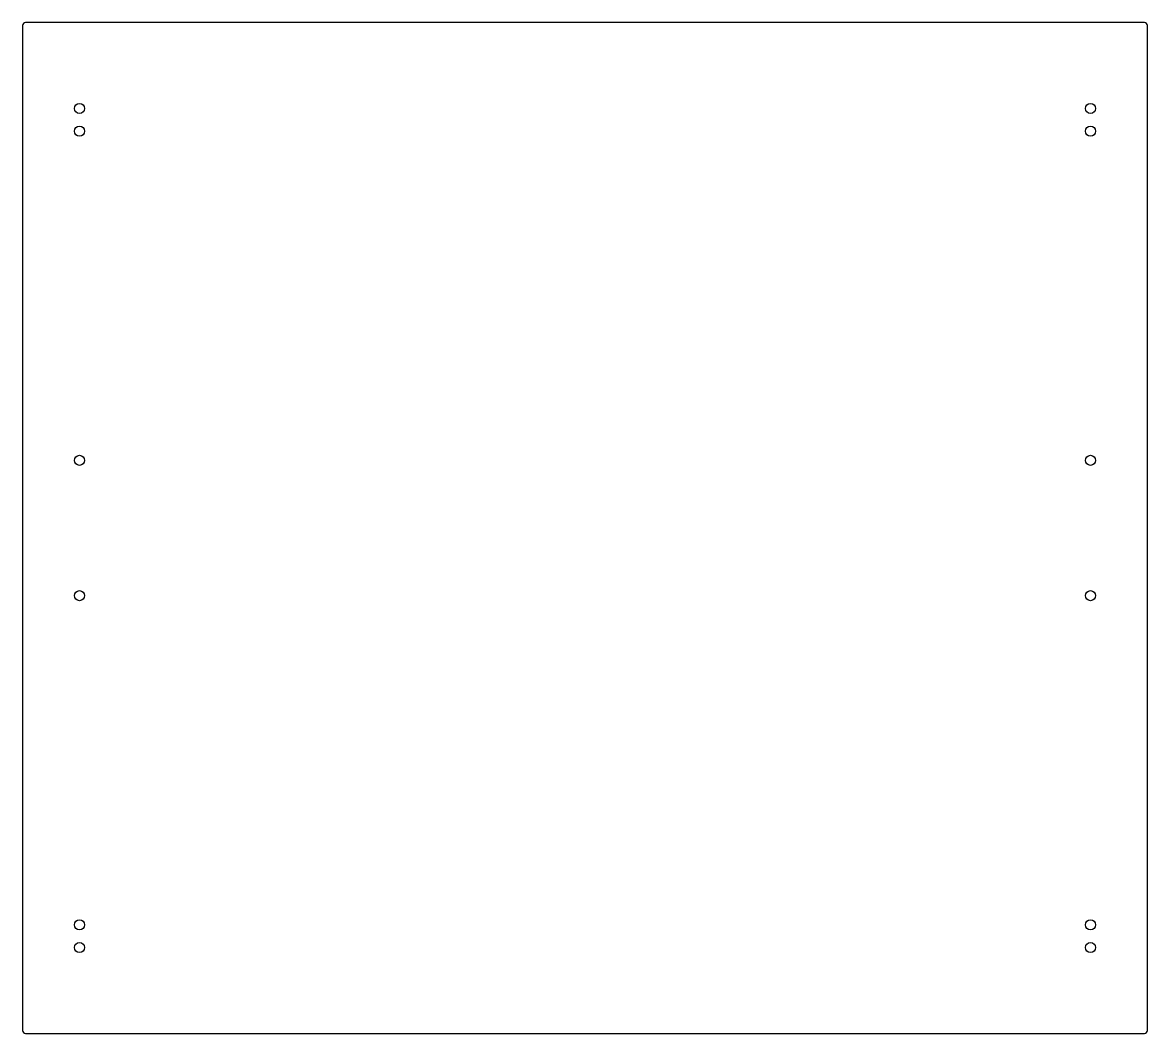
# Model space of a CAD drawing. Header units: millimetres. Extents: x -370 to 370, y -333 to 333.
import ezdxf

# ---------------------------------------------------------------- set-up
doc = ezdxf.new("R2010")
doc.units = ezdxf.units.MM
doc.layers.add('CUTOUTS', color=1, linetype='CONTINUOUS')
doc.layers.add('PERIMETER', color=5, linetype='CONTINUOUS')

msp = doc.modelspace()

# ---------------------------------------------------------------- linework, layer by layer
at = {"layer": 'CUTOUTS'}
for centre in [(-332.5, 276), (332.5, 276), (-332.5, 261), (332.5, 261), (-332.5, 44.5), (332.5, 44.5), (-332.5, -44.5), (332.5, -44.5), (-332.5, -261), (332.5, -261), (-332.5, -276), (332.5, -276)]:
    msp.add_circle(centre, 3.3, dxfattribs=at)
at = {"layer": 'PERIMETER'}
for p, q in [((-370, 330.5), (-370, -330.5)), ((368, 332.5), (-368, 332.5)), ((370, -330.5), (370, 330.5)), ((-368, -332.5), (368, -332.5))]:
    msp.add_line(p, q, dxfattribs=at)
for centre, start, end in [((-368, 330.5), 90, 180), ((368, 330.5), 0, 90), ((-368, -330.5), 180, 270), ((368, -330.5), 270, 360)]:
    msp.add_arc(centre, 2, start, end, dxfattribs=at)

doc.saveas('drawing.dxf')
